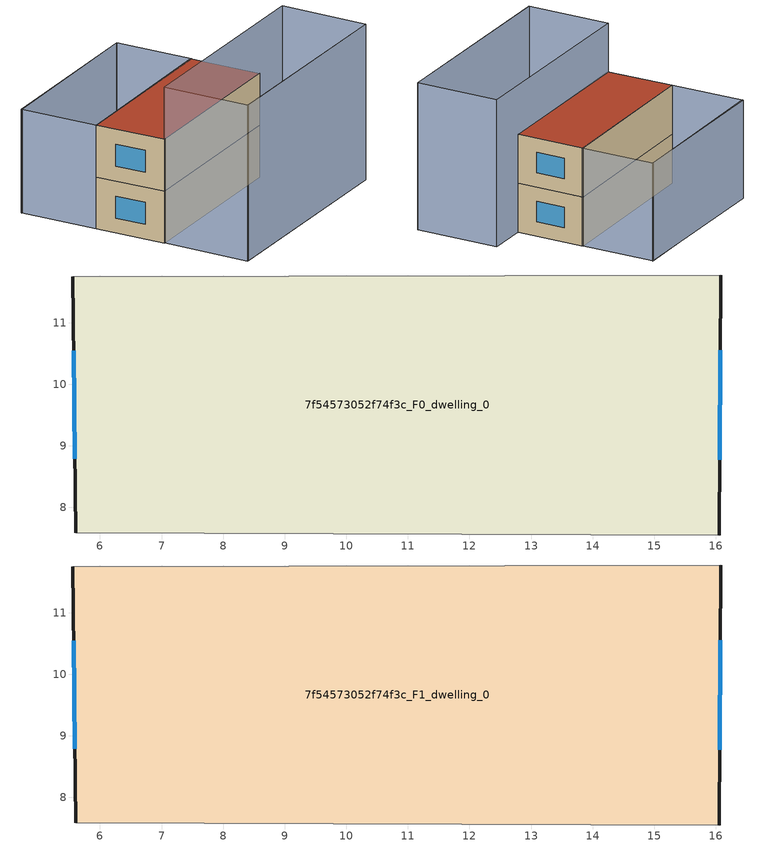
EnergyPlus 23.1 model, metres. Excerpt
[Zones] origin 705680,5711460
7f54573052f74f3c_F0_dwelling_0
 floor ground (EU_floor_Construction): 16.08,11.77 16.06,7.55 5.61,7.58 5.56,11.75 z0
 wall outside (EU_wall_Construction): 16.06,7.55 16.08,11.77 / 5.56,11.75 5.61,7.58 z0:3
 wall adiabatic (EU_wall_Construction): 5.61,7.58 16.06,7.55 / 16.08,11.77 5.56,11.75 z0:3
 window (EU_Window_Construction): 16.06,8.77 16.08,10.55 / 5.57,10.54 5.59,8.79 z0.87:2.13
7f54573052f74f3c_F1_dwelling_0
 floor to 7f54573052f74f3c_F0_dwelling_0 (EU_floor_Construction): 16.08,11.77 16.06,7.55 5.61,7.58 5.56,11.75 z3
 wall outside (EU_wall_Construction): 16.06,7.55 16.08,11.77 / 5.56,11.75 5.61,7.58 z3:6
 wall adiabatic (EU_wall_Construction): 5.61,7.58 16.06,7.55 / 16.08,11.77 5.56,11.75 z3:6
 window (EU_Window_Construction): 16.06,8.77 16.08,10.55 / 5.57,10.54 5.59,8.79 z3.87:5.13
 roof outside (EU_roof_Construction): 16.06,7.55 16.08,11.77 5.56,11.75 5.61,7.58 z6
shading: 5.61,2.51 18.47,2.4 / 18.48,2.4 5.57,2.51 / 5.57,2.51 5.61,7.63 / 5.61,7.63 18.52,7.53 / 18.52,7.53 18.48,2.4 z0:9; 16.12,16.28 5.55,16.26 / 5.57,16.32 16.11,16.28 / 16.11,16.28 16.1,11.71 / 16.1,11.71 5.55,11.75 / 5.55,11.75 5.57,16.32 z0:6
[Building]
EU S2 Campaign: North Axis=0; Terrain=City; Solar Distribution=FullExterior
[Site:Location]
London: Latitude=51.5; Longitude=-0.5; Time Zone=0; Elevation=25
[SizingPeriod:WeatherFileDays]
AnnualSizingPeriod: Begin Month=1; Begin Day of Month=1; End Month=12; End Day of Month=31; Day of Week for Start Day=Monday; Use Weather File Daylight Saving Period=No; Use Weather File Rain and Snow Indicators=No
[MATERIAL]
EU_InternalMass_Material: Roughness=MediumRough; Thickness=0.1; Conductivity=1; Density=1800; Specific Heat=900; Thermal Absorptance=0.9; Solar Absorptance=0.7; Visible Absorptance=0.7
[MATERIAL:NOMASS] Roughness=MediumRough; Thermal Absorptance=0.9; Solar Absorptance=0.7; Visible Absorptance=0.7
Name | Thermal Resistance
EU_wall_NoMass | 0.724719
EU_roof_NoMass | 2.98947
EU_floor_NoMass | 2.39157
[WINDOWMATERIAL:SIMPLEGLAZINGSYSTEM]
EU_Window_SimpleGlazing: UFactor=2.63425; Solar Heat Gain Coefficient=0.76; Visible Transmittance=0.76
[CONSTRUCTION]
EU_wall_Construction: EU_wall_NoMass
EU_roof_Construction: EU_roof_NoMass
EU_floor_Construction: EU_floor_NoMass
EU_Window_Construction: EU_Window_SimpleGlazing
EU_InternalMass_Construction: EU_InternalMass_Material
[ZONE] Type=1; Multiplier=1; Ceiling Height=autocalculate; Floor Area=autocalculate; Part of Total Floor Area=Yes
Name | Volume
7f54573052f74f3c_F0_dwelling_0 | 131.919
7f54573052f74f3c_F1_dwelling_0 | 131.918
[INTERNALMASS] Construction=EU_InternalMass_Construction; Surface Area=43.973
Name | Zone or ZoneList
7f54573052f74f3c_F0_dwelling_0_EU_InternalMass | 7f54573052f74f3c_F0_dwelling_0
7f54573052f74f3c_F1_dwelling_0_EU_InternalMass | 7f54573052f74f3c_F1_dwelling_0
[OTHEREQUIPMENT] Fuel Type=Electricity; Design Level Calculation Method=Watts/Area; Power per Zone Floor Area=1; Fraction Latent=0; Fraction Radiant=0; Fraction Lost=0; Carbon Dioxide Generation Rate=0; EndUse Subcategory=EU_Step8_InternalGains
Name | Zone or ZoneList or Space or SpaceList | Schedule
EU_Step8_InternalGain_7f54573052f74f3c_F0_dwelling_0_f000 | 7f54573052f74f3c_F0_dwelling_0 | EU_Step8_GainSchedule_7f54573052f74f3c_F0_dwelling_0_f000
EU_Step8_InternalGain_7f54573052f74f3c_F1_dwelling_0_f000 | 7f54573052f74f3c_F1_dwelling_0 | EU_Step8_GainSchedule_7f54573052f74f3c_F1_dwelling_0_f000
[ZONEVENTILATION:DESIGNFLOWRATE] Schedule=EU_AlwaysOn; Design Flow Rate Calculation Method=AirChanges/Hour; Air Changes per Hour=0.418135; Ventilation Type=Natural; Fan Pressure Rise=0; Fan Total Efficiency=1; Constant Term Coefficient=1; Temperature Term Coefficient=0; Velocity Term Coefficient=0; Velocity Squared Term Coefficient=0; Minimum Indoor Temperature=-100; Maximum Indoor Temperature=100; Delta Temperature=-100; Minimum Outdoor Temperature=-100; Maximum Outdoor Temperature=100; Maximum Wind Speed=40
Name | Zone or ZoneList or Space or SpaceList
EU_ConstantAir_7f54573052f74f3c_F0_dwelling_0 | 7f54573052f74f3c_F0_dwelling_0
EU_ConstantAir_7f54573052f74f3c_F1_dwelling_0 | 7f54573052f74f3c_F1_dwelling_0
[HVACTEMPLATE:THERMOSTAT] Constant Heating Setpoint=20; Constant Cooling Setpoint=50
EU_HeatOnly_7f54573052f74f3c_F0_dwelling_0; EU_HeatOnly_7f54573052f74f3c_F1_dwelling_0
[HVACTEMPLATE:ZONE:IDEALLOADSAIRSYSTEM] System Availability Schedule=EU_AlwaysOn; Maximum Heating Supply Air Temperature=50; Minimum Cooling Supply Air Temperature=13; Maximum Heating Supply Air Humidity Ratio=0.0156; Minimum Cooling Supply Air Humidity Ratio=0.0077; Heating Limit=NoLimit; Cooling Limit=NoLimit; Heating Availability Schedule=EU_AlwaysOn; Cooling Availability Schedule=EU_CoolingOff; Dehumidification Control Type=ConstantSensibleHeatRatio; Cooling Sensible Heat Ratio=0.7; Dehumidification Setpoint=60; Humidification Control Type=None; Humidification Setpoint=30; Outdoor Air Method=None; Outdoor Air Flow Rate per Person=0.00944; Outdoor Air Flow Rate per Zone Floor Area=0; Outdoor Air Flow Rate per Zone=0; Demand Controlled Ventilation Type=None; Outdoor Air Economizer Type=NoEconomizer; Heat Recovery Type=None; Sensible Heat Recovery Effectiveness=0.7; Latent Heat Recovery Effectiveness=0.65
Name | Template Thermostat
7f54573052f74f3c_F0_dwelling_0 | EU_HeatOnly_7f54573052f74f3c_F0_dwelling_0
7f54573052f74f3c_F1_dwelling_0 | EU_HeatOnly_7f54573052f74f3c_F1_dwelling_0
[SIZING:ZONE] Zone Cooling Design Supply Air Temperature Input Method=SupplyAirTemperature; Zone Cooling Design Supply Air Temperature=13; Zone Heating Design Supply Air Temperature Input Method=SupplyAirTemperature; Zone Heating Design Supply Air Temperature=50; Zone Cooling Design Supply Air Humidity Ratio=0.008; Zone Heating Design Supply Air Humidity Ratio=0.008; Cooling Design Air Flow Method=DesignDay; Cooling Design Air Flow Rate=0; Cooling Minimum Air Flow per Zone Floor Area=0.000762; Cooling Minimum Air Flow=0; Cooling Minimum Air Flow Fraction=0.2; Heating Design Air Flow Method=DesignDay; Heating Design Air Flow Rate=0; Heating Maximum Air Flow per Zone Floor Area=0.002032; Heating Maximum Air Flow=0.141576; Heating Maximum Air Flow Fraction=0.3; Account for Dedicated Outdoor Air System=No; Dedicated Outdoor Air System Control Strategy=NeutralSupplyAir; Dedicated Outdoor Air Low Setpoint Temperature for Design=autosize; Dedicated Outdoor Air High Setpoint Temperature for Design=autosize; Zone Load Sizing Method=Sensible Load Only No Latent Load; Zone Latent Cooling Design Supply Air Humidity Ratio Input Method=HumidityRatioDifference; Zone Cooling Design Supply Air Humidity Ratio Difference=0.005; Zone Latent Heating Design Supply Air Humidity Ratio Input Method=HumidityRatioDifference; Zone Humidification Design Supply Air Humidity Ratio Difference=0.005
7f54573052f74f3c_F0_dwelling_0; 7f54573052f74f3c_F1_dwelling_0
[SCHEDULE:CONSTANT]
Name | Hourly Value
EU_AlwaysOn | 1
EU_CoolingOff | 0
[SCHEDULE:FILE] Column Number=1; Rows to Skip at Top=0; Number of Hours of Data=8760; Column Separator=Comma; Interpolate to Timestep=No; Minutes per Item=60; Adjust Schedule for Daylight Savings=Yes
Name | File
EU_Step8_GainSchedule_7f54573052f74f3c_F0_dwelling_0_f000 | ../../schedules/7f54573052f74f3c/7f54573052f74f3c_F0_dwelling_0_f000_gain.csv
EU_Step8_GainSchedule_7f54573052f74f3c_F1_dwelling_0_f000 | ../../schedules/7f54573052f74f3c/7f54573052f74f3c_F1_dwelling_0_f000_gain.csv
